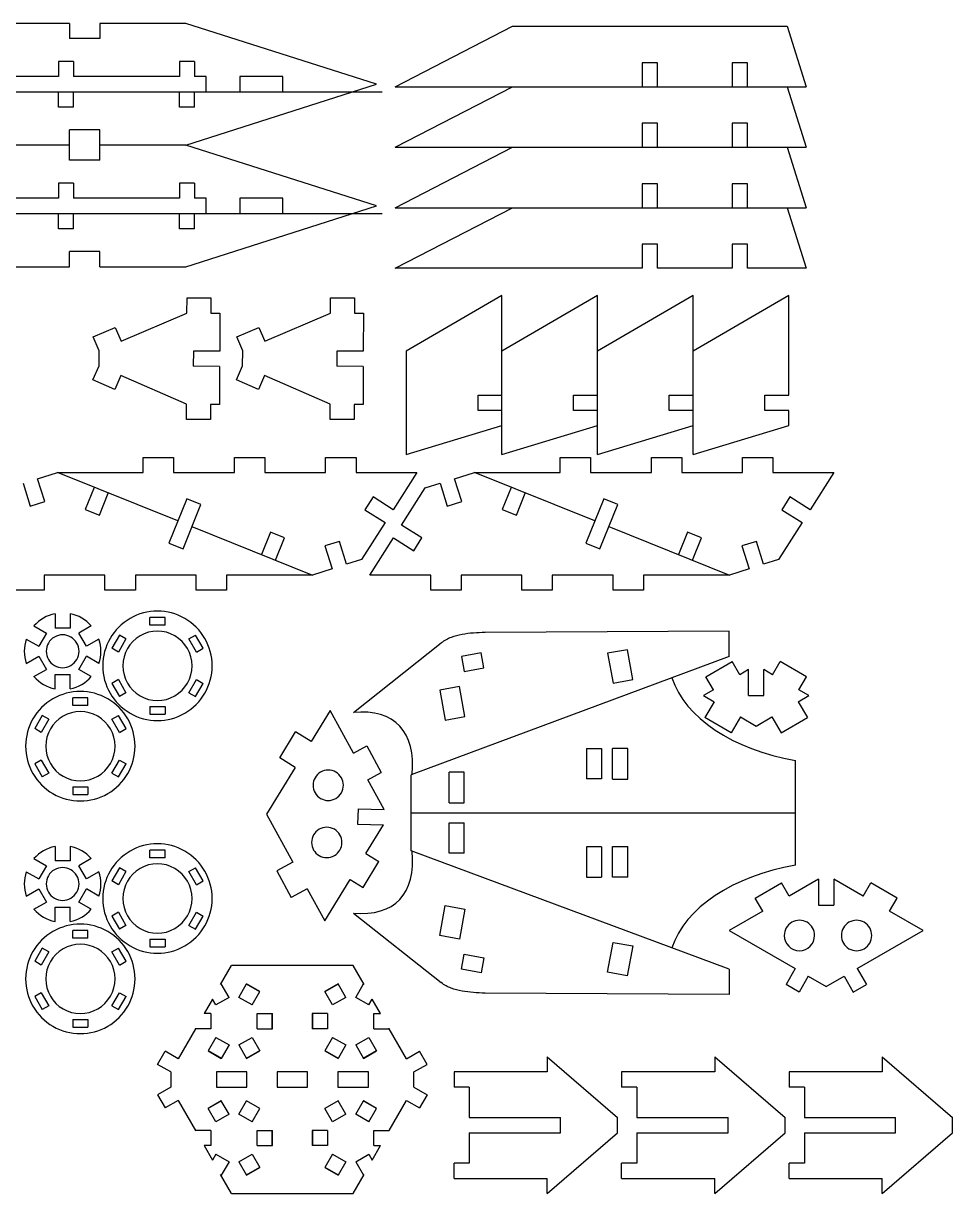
# Model space of a CAD drawing. Extents: x 12 to 327, y 115 to 555.
# Drawn here: x 119.7 to 313.8, y 310.3 to 554.6 of the extents above; entities that cross this region are included whole.
import ezdxf

# ---------------------------------------------------------------- set-up
doc = ezdxf.new("R2010")
doc.units = 0
doc.layers.get('0').update_dxf_attribs({"linetype": 'CONTINUOUS'})
doc.layers.add('02___PRT_ALL_AXES', color=7, linetype='CONTINUOUS')

msp = doc.modelspace()

# ---------------------------------------------------------------- linework, layer by layer
at = {"color": 7}
for points in [[(129.310138, 554.641724), (116.610138, 554.641724)], [(129.310138, 554.641724), (129.310138, 551.466724)], [(135.660138, 554.641724), (135.660138, 551.466724)], [(153.592538, 554.641724), (135.660138, 554.641724)], [(193.456323, 541.941724), (153.592538, 554.641724)], [(197.347642, 541.416903), (221.831843, 554.051597)], [(221.831843, 554.051597), (279.23551, 554.051541)], [(279.23551, 554.051541), (283.182229, 541.416819)], [(135.660138, 551.466724), (129.310138, 551.466724)], [(126.991996, 546.704224), (126.991996, 543.529224)], [(130.166996, 546.704224), (126.991996, 546.704224)], [(130.166996, 546.704224), (130.166996, 543.529224)], [(152.264996, 546.704224), (152.264996, 543.529224)], [(155.439996, 546.704224), (152.264996, 546.704224)], [(155.439996, 546.704224), (155.439996, 543.529224)], [(248.94617, 546.416865), (248.946168, 541.416847)], [(252.12117, 546.416837), (248.94617, 546.416865)], [(252.121168, 541.416847), (252.12117, 546.416837)], [(267.774575, 546.416837), (267.77457, 541.416847)], [(270.949575, 546.416837), (267.774575, 546.416837)], [(270.94957, 541.416847), (270.949575, 546.416837)], [(126.991996, 543.529224), (100.677596, 543.529224)], [(152.264996, 543.529224), (130.166996, 543.529224)], [(157.896323, 543.529224), (155.439996, 543.529224)], [(157.896323, 540.354224), (157.896323, 543.529224)], [(164.896323, 543.529224), (164.896323, 540.354224)], [(173.896322, 543.529224), (164.896323, 543.529224)], [(173.896322, 540.354224), (173.896322, 543.529224)], [(49.42481, 540.354224), (194.657811, 540.354224)], [(126.991996, 537.179224), (126.991996, 540.354224)], [(130.166996, 537.179224), (130.166996, 540.354224)], [(152.264996, 537.179224), (152.264996, 540.354224)], [(153.592538, 529.241724), (193.456323, 541.941724)], [(155.439996, 537.179224), (155.439996, 540.354224)], [(197.347642, 541.416903), (283.182229, 541.416819)], [(197.347642, 528.782181), (221.831843, 541.416875)], [(279.23551, 541.416819), (283.182229, 528.782097)], [(130.166996, 537.179224), (126.991996, 537.179224)], [(155.439996, 537.179224), (152.264996, 537.179224)], [(248.94617, 533.782143), (248.946168, 528.782125)], [(252.12117, 533.782115), (248.94617, 533.782143)], [(252.121168, 528.782125), (252.12117, 533.782115)], [(267.774575, 533.782115), (267.77457, 528.782125)], [(270.949575, 533.782115), (267.774575, 533.782115)], [(270.94957, 528.782125), (270.949575, 533.782115)], [(129.310138, 526.066724), (129.310138, 532.416724)], [(135.660138, 532.416724), (129.310138, 532.416724)], [(135.660138, 526.066724), (135.660138, 532.416724)], [(129.310138, 529.241724), (116.610138, 529.241724)], [(153.592538, 529.241724), (135.660138, 529.241724)], [(193.456323, 516.541724), (153.592538, 529.241724)], [(197.347642, 528.782181), (283.182229, 528.782097)], [(197.347642, 516.147431), (221.831843, 528.782153)], [(279.23551, 528.782097), (283.182229, 516.147375)], [(135.660138, 526.066724), (129.310138, 526.066724)], [(126.991996, 521.304224), (126.991996, 518.129224)], [(130.166996, 521.304224), (126.991996, 521.304224)], [(130.166996, 521.304224), (130.166996, 518.129224)], [(152.264996, 521.304224), (152.264996, 518.129224)], [(155.439996, 521.304224), (152.264996, 521.304224)], [(155.439996, 521.304224), (155.439996, 518.129224)], [(248.94617, 521.147393), (248.946168, 516.147403)], [(252.12117, 521.147393), (248.94617, 521.147393)], [(252.121168, 516.147403), (252.12117, 521.147393)], [(267.774575, 521.147393), (267.77457, 516.147403)], [(270.949575, 521.147393), (267.774575, 521.147393)], [(270.94957, 516.147403), (270.949575, 521.147393)], [(126.991996, 518.129224), (100.677596, 518.129224)], [(152.264996, 518.129224), (130.166996, 518.129224)], [(157.896323, 518.129224), (155.439996, 518.129224)], [(157.896323, 514.954224), (157.896323, 518.129224)], [(164.896323, 518.129224), (164.896323, 514.954224)], [(173.896322, 518.129224), (164.896323, 518.129224)], [(173.896322, 514.954224), (173.896322, 518.129224)], [(153.592538, 503.841724), (193.456323, 516.541724)], [(197.347642, 503.512709), (221.831843, 516.147431)], [(197.347642, 516.147431), (283.182229, 516.147375)], [(279.23551, 516.147375), (283.182229, 503.512653)], [(49.42481, 514.954224), (194.657811, 514.954224)], [(126.991996, 511.779224), (126.991996, 514.954224)], [(130.166996, 511.779224), (130.166996, 514.954224)], [(152.264996, 511.779224), (152.264996, 514.954224)], [(155.439996, 511.779224), (155.439996, 514.954224)], [(130.166996, 511.779224), (126.991996, 511.779224)], [(155.439996, 511.779224), (152.264996, 511.779224)], [(248.94617, 508.512671), (248.946168, 503.512681)], [(252.12117, 508.512671), (248.94617, 508.512671)], [(252.121168, 503.512681), (252.12117, 508.512671)], [(267.774575, 508.512671), (267.77457, 503.512681)], [(270.949575, 508.512671), (267.774575, 508.512671)], [(270.94957, 503.512653), (270.949575, 508.512671)], [(129.310138, 503.841724), (129.310138, 507.016724)], [(135.660138, 507.016724), (129.310138, 507.016724)], [(135.660138, 503.841724), (135.660138, 507.016724)], [(116.610138, 503.841724), (129.310138, 503.841724)], [(135.660138, 503.841724), (153.592538, 503.841724)], [(248.946168, 503.512681), (197.347642, 503.512709)], [(267.77457, 503.512681), (252.121168, 503.512681)], [(283.182229, 503.512653), (270.94957, 503.512653)], [(153.85967, 494.158188), (153.871834, 497.333166)], [(153.871834, 497.333166), (158.871799, 497.314003)], [(158.871799, 497.314008), (158.859635, 494.139031)], [(183.85967, 494.158188), (183.871833, 497.333166)], [(183.871836, 497.333166), (188.871798, 497.314003)], [(188.871798, 497.314008), (188.859634, 494.139031)], [(219.654244, 497.834706), (199.677525, 486.178995)], [(239.630963, 497.834706), (219.654244, 486.178995)], [(219.654244, 464.637953), (219.654244, 497.834706)], [(259.607682, 497.834706), (239.630963, 486.178995)], [(239.630963, 464.637953), (239.630963, 497.834706)], [(279.584401, 497.834706), (259.607682, 486.178995)], [(259.607682, 464.637953), (259.607682, 497.834706)], [(279.584401, 476.995973), (279.584401, 497.834706)], [(140.093248, 488.260074), (153.85967, 494.158188)], [(158.859635, 494.139031), (160.725697, 494.131891)], [(160.725697, 494.131882), (160.695284, 486.194439)], [(170.093248, 488.260074), (183.85967, 494.158188)], [(188.859634, 494.139031), (190.725696, 494.131891)], [(190.725696, 494.131882), (190.695284, 486.194439)], [(134.246933, 489.209405), (138.842874, 491.178497)], [(138.842874, 491.178497), (140.093248, 488.260074)], [(164.246933, 489.209405), (168.842873, 491.178497)], [(168.842873, 491.178497), (170.093248, 488.260074)], [(135.497308, 486.290981), (134.246933, 489.209405)], [(165.497307, 486.290981), (164.246933, 489.209405)], [(135.485144, 483.116004), (135.497308, 486.290981)], [(165.485143, 483.116004), (165.497307, 486.290981)], [(155.195324, 486.215512), (155.18316, 483.040535)], [(160.695284, 486.194439), (155.195324, 486.215521)], [(185.195326, 486.215512), (185.183162, 483.040535)], [(190.695284, 486.194439), (185.195326, 486.215521)], [(199.677525, 486.178995), (199.677525, 464.637953)], [(134.212443, 480.207249), (135.485144, 483.116004)], [(160.683121, 483.019464), (155.18316, 483.040546)], [(160.683121, 483.019464), (160.652708, 475.082021)], [(164.212442, 480.207249), (165.485143, 483.116004)], [(190.68312, 483.019464), (185.183162, 483.040546)], [(190.68312, 483.019464), (190.65271, 475.082021)], [(138.793161, 478.202998), (134.212443, 480.207249)], [(140.065862, 481.111752), (138.793161, 478.202998)], [(153.786685, 475.108326), (140.065862, 481.111752)], [(168.79316, 478.202998), (164.212442, 480.207249)], [(170.065861, 481.111752), (168.79316, 478.202998)], [(183.786684, 475.108326), (170.065861, 481.111752)], [(214.654243, 476.995973), (219.654244, 476.995973)], [(214.654243, 473.820973), (214.654243, 476.995973)], [(234.630965, 476.995973), (239.630963, 476.995973)], [(234.630965, 473.820973), (234.630965, 476.995973)], [(254.607681, 476.995973), (259.607682, 476.995973)], [(254.607681, 473.820973), (254.607681, 476.995973)], [(274.5844, 476.995973), (279.584401, 476.995973)], [(274.5844, 473.820973), (274.5844, 476.995973)], [(153.774521, 471.933352), (153.786685, 475.108326)], [(158.786647, 475.089172), (158.774483, 471.914195)], [(160.652708, 475.082021), (158.786647, 475.089161)], [(183.77452, 471.933352), (183.786684, 475.108326)], [(188.786649, 475.089172), (188.774485, 471.914195)], [(190.65271, 475.082021), (188.786649, 475.089161)], [(158.774483, 471.914195), (153.774521, 471.933357)], [(188.774482, 471.914195), (183.77452, 471.933357)], [(219.654244, 473.820973), (214.654243, 473.820973)], [(239.630963, 473.820973), (234.630965, 473.820973)], [(259.607682, 473.820973), (254.607681, 473.820973)], [(279.584401, 473.820973), (274.5844, 473.820973)], [(279.584401, 470.682106), (279.584401, 473.820973)], [(199.677525, 464.637953), (219.654244, 470.682106)], [(219.654244, 464.637953), (239.630963, 470.682106)], [(239.630963, 464.637953), (259.607682, 470.682106)], [(259.607682, 464.637953), (279.584401, 470.682106)], [(144.720891, 464.028087), (151.070891, 464.028087)], [(144.720891, 460.853087), (144.720891, 464.028087)], [(151.070891, 464.028087), (151.070891, 460.853087)], [(163.770891, 464.028087), (170.120891, 464.028087)], [(163.770891, 460.853087), (163.770891, 464.028087)], [(170.120891, 464.028087), (170.120891, 460.853087)], [(182.820891, 464.028087), (189.170891, 464.028087)], [(182.820891, 460.853087), (182.820891, 464.028087)], [(189.170891, 464.028087), (189.170891, 460.853087)], [(231.820892, 464.028087), (238.170892, 464.028087)], [(231.820892, 460.853087), (231.820892, 464.028087)], [(238.170892, 464.028087), (238.170892, 460.853087)], [(250.870892, 464.028087), (257.220892, 464.028087)], [(250.870892, 460.853087), (250.870892, 464.028087)], [(257.220892, 464.028087), (257.220892, 460.853087)], [(269.920892, 464.028087), (276.270892, 464.028087)], [(269.920892, 460.853087), (269.920892, 464.028087)], [(276.270892, 464.028087), (276.270892, 460.853087)], [(122.663712, 459.561969), (126.788491, 460.853087)], [(124.157328, 454.790268), (122.663712, 459.561969)], [(151.950567, 450.750751), (126.788491, 460.853087)], [(126.788491, 460.853087), (144.720891, 460.853087)], [(151.070891, 460.853087), (163.770891, 460.853087)], [(170.120891, 460.853087), (182.820891, 460.853087)], [(189.170891, 460.853087), (201.870891, 460.853087)], [(201.870891, 460.853087), (196.943811, 453.103782)], [(209.763713, 459.561969), (213.888492, 460.853087)], [(211.257329, 454.790268), (209.763713, 459.561969)], [(213.888492, 460.853087), (231.820892, 460.853087)], [(239.050565, 450.750751), (213.888492, 460.853087)], [(238.170892, 460.853087), (250.870892, 460.853087)], [(257.220892, 460.853087), (269.920892, 460.853087)], [(276.270892, 460.853087), (288.970889, 460.853087)], [(288.970889, 460.853087), (284.043826, 453.103782)], [(119.633684, 458.613521), (121.1273, 453.841821)], [(134.477828, 457.765892), (132.614913, 453.125896)], [(198.70724, 449.894065), (203.63432, 457.643371)], [(203.63432, 457.643371), (206.733682, 458.613521)], [(206.733682, 458.613521), (208.227298, 453.841821)], [(221.577829, 457.765892), (219.714913, 453.125896)], [(121.1273, 453.841821), (124.157328, 454.790268)], [(135.56131, 451.942945), (137.424225, 456.582941)], [(153.813479, 455.390744), (150.087652, 446.110755)], [(156.759876, 454.207793), (153.813479, 455.390744)], [(192.724445, 455.786493), (191.020923, 453.107196)], [(196.943811, 453.103782), (192.724445, 455.786493)], [(208.227298, 453.841821), (211.257329, 454.790268)], [(222.661311, 451.942945), (224.524226, 456.582941)], [(240.91348, 455.390744), (237.187653, 446.110755)], [(243.859877, 454.207793), (240.91348, 455.390744)], [(279.824445, 455.786493), (278.120924, 453.107196)], [(284.043826, 453.103782), (279.824445, 455.786493)], [(132.614913, 453.125896), (135.56131, 451.942945)], [(153.034049, 444.927804), (156.759876, 454.207793)], [(191.020923, 453.107196), (195.240289, 450.424482)], [(219.714913, 453.125896), (222.661311, 451.942945)], [(240.134047, 444.927804), (243.859877, 454.207793)], [(278.120924, 453.107196), (282.340304, 450.424482)], [(195.240289, 450.424482), (190.313208, 442.675177)], [(202.926606, 447.211354), (198.70724, 449.894065)], [(282.340304, 450.424482), (277.413209, 442.675177)], [(154.896961, 449.5678), (180.059036, 439.465463)], [(171.286218, 448.375603), (169.423303, 443.73561)], [(174.232615, 447.192654), (171.286218, 448.375603)], [(172.3697, 442.552658), (174.232615, 447.192654)], [(192.076634, 439.465463), (197.003718, 447.214769)], [(197.003718, 447.214769), (201.223084, 444.532055)], [(201.223084, 444.532055), (202.926606, 447.211354)], [(241.996962, 449.5678), (267.159034, 439.465463)], [(258.386219, 448.375603), (256.523304, 443.73561)], [(261.332616, 447.192654), (258.386219, 448.375603)], [(259.469701, 442.552658), (261.332616, 447.192654)], [(150.087652, 446.110755), (153.034049, 444.927804)], [(185.720228, 446.476727), (182.6902, 445.528282)], [(182.6902, 445.528282), (184.183816, 440.756582)], [(187.213844, 441.705029), (185.720228, 446.476727)], [(237.187653, 446.110755), (240.134047, 444.927804)], [(272.820229, 446.476727), (269.790201, 445.528282)], [(269.790201, 445.528282), (271.283817, 440.756582)], [(274.313845, 441.705029), (272.820229, 446.476727)], [(190.313208, 442.675177), (187.213844, 441.705029)], [(277.413209, 442.675177), (274.313845, 441.705029)], [(184.183816, 440.756582), (180.059036, 439.465463)], [(271.283817, 440.756582), (267.159034, 439.465463)], [(136.726636, 439.465463), (124.026636, 439.465463)], [(124.026636, 439.465463), (124.026636, 436.290463)], [(136.726636, 436.290463), (136.726636, 439.465463)], [(155.776636, 439.465463), (143.076636, 439.465463)], [(143.076636, 439.465463), (143.076636, 436.290463)], [(155.776636, 436.290463), (155.776636, 439.465463)], [(180.059036, 439.465463), (162.126636, 439.465463)], [(162.126636, 439.465463), (162.126636, 436.290463)], [(204.776634, 439.465463), (192.076634, 439.465463)], [(204.776634, 436.290463), (204.776634, 439.465463)], [(223.826634, 439.465463), (211.126634, 439.465463)], [(211.126634, 439.465463), (211.126634, 436.290463)], [(223.826634, 436.290463), (223.826634, 439.465463)], [(242.876634, 439.465463), (230.176634, 439.465463)], [(230.176634, 439.465463), (230.176634, 436.290463)], [(242.876634, 436.290463), (242.876634, 439.465463)], [(267.159034, 439.465463), (249.226634, 439.465463)], [(249.226634, 439.465463), (249.226634, 436.290463)], [(124.026636, 436.290463), (117.676636, 436.290463)], [(143.076636, 436.290463), (136.726636, 436.290463)], [(162.126636, 436.290463), (155.776636, 436.290463)], [(211.126634, 436.290463), (204.776634, 436.290463)], [(230.176634, 436.290463), (223.826634, 436.290463)], [(249.226634, 436.290463), (242.876634, 436.290463)], [(126.292666, 431.379122), (126.292666, 428.363191)], [(129.467666, 431.379122), (129.467666, 428.363191)], [(146.107156, 429.009028), (146.107156, 430.596528)], [(149.282156, 430.596528), (146.107156, 430.596528)], [(149.282156, 429.009028), (149.282156, 430.596528)], [(121.882608, 428.832972), (124.494479, 427.325008)], [(129.467666, 428.363191), (126.292666, 428.363191)], [(133.877727, 428.832972), (131.265857, 427.325008)], [(149.282156, 429.009028), (146.107156, 429.009028)], [(267.11945, 427.739923), (216.155377, 427.450467)], [(267.149529, 422.444088), (267.11945, 427.739923)], [(120.295108, 426.083341), (122.906979, 424.575376)], [(124.494479, 427.325008), (122.906979, 424.575376)], [(132.853357, 424.575376), (131.265857, 427.325008)], [(135.465227, 426.083341), (132.853357, 424.575376)], [(139.74458, 426.923093), (138.15708, 424.173464)], [(141.119394, 426.129343), (139.531894, 423.379714)], [(141.119394, 426.129343), (139.74458, 426.923093)], [(154.269914, 426.129343), (155.644731, 426.923093)], [(155.857414, 423.379714), (154.269914, 426.129343)], [(157.232231, 424.173464), (155.644731, 426.923093)], [(188.618072, 410.773674), (206.975845, 425.281098)], [(139.531894, 423.379714), (138.15708, 424.173464)], [(155.857414, 423.379714), (157.232231, 424.173464)], [(215.331429, 423.193758), (211.209898, 422.440368)], [(215.90234, 420.070509), (215.331429, 423.193758)], [(245.855264, 423.86736), (241.733733, 423.11397)], [(241.733733, 423.11397), (242.875554, 416.867473)], [(246.997085, 417.620862), (245.855264, 423.86736)], [(120.295108, 420.991044), (122.906979, 422.499008)], [(122.906979, 422.499008), (124.494479, 419.749376)], [(131.265857, 419.749376), (132.853357, 422.499008)], [(135.465227, 420.991044), (132.853357, 422.499008)], [(267.149529, 422.444088), (200.72341, 397.750366)], [(211.209898, 422.440368), (211.780809, 419.317119)], [(262.260354, 418.228673), (267.759615, 421.403673)], [(269.347115, 418.654041), (267.759615, 421.403673)], [(276.166199, 418.654041), (277.753699, 421.403673)], [(283.252954, 418.228673), (277.753699, 421.403673)], [(121.882608, 418.241412), (124.494479, 419.749376)], [(126.292666, 415.695263), (126.292666, 418.711191)], [(126.292666, 418.711191), (129.467666, 418.711191)], [(129.467666, 415.695263), (129.467666, 418.711191)], [(133.877727, 418.241412), (131.265857, 419.749376)], [(211.780809, 419.317119), (215.90234, 420.070509)], [(263.847854, 415.479041), (262.260354, 418.228673)], [(271.169155, 419.705999), (269.347115, 418.654041)], [(271.169155, 414.272541), (271.169155, 419.705999)], [(274.344155, 414.272541), (274.344155, 419.705999)], [(276.166199, 418.654041), (274.344155, 419.705999)], [(281.66546, 415.479041), (283.252954, 418.228673)], [(139.531894, 417.620343), (138.15708, 416.826593)], [(138.15708, 416.826593), (139.74458, 414.076964)], [(139.531894, 417.620343), (141.119394, 414.870714)], [(154.269914, 414.870714), (155.857414, 417.620343)], [(155.644731, 414.076964), (157.232231, 416.826593)], [(155.857414, 417.620343), (157.232231, 416.826593)], [(210.778807, 416.164559), (206.657276, 415.411169)], [(206.657276, 415.411169), (207.799096, 409.164671)], [(211.920627, 409.918061), (210.778807, 416.164559)], [(242.875554, 416.867473), (246.997085, 417.620862)], [(263.847854, 415.479041), (261.758134, 414.272541)], [(283.755169, 414.272541), (281.66546, 415.479041)], [(133.174283, 413.811669), (129.999283, 413.811669)], [(129.999283, 412.224169), (129.999283, 413.811669)], [(133.174283, 412.224169), (133.174283, 413.811669)], [(141.119394, 414.870714), (139.74458, 414.076964)], [(154.269914, 414.870714), (155.644731, 414.076964)], [(261.758134, 414.272541), (263.957839, 413.002541)], [(263.957839, 413.002541), (262.052839, 409.702985)], [(271.169155, 414.272541), (274.344155, 414.272541)], [(281.555475, 413.002541), (283.755169, 414.272541)], [(281.555475, 413.002541), (283.460472, 409.702985)], [(133.174283, 412.224169), (129.999283, 412.224169)], [(146.107156, 411.991028), (149.282156, 411.991028)], [(146.107156, 411.991028), (146.107156, 410.403528)], [(149.282156, 411.991028), (149.282156, 410.403528)], [(183.76773, 411.201548), (179.78902, 404.702758)], [(188.619415, 402.274803), (183.76773, 411.201548)], [(123.63671, 410.138234), (122.04921, 407.388605)], [(125.011524, 409.344484), (123.424024, 406.594855)], [(125.011524, 409.344484), (123.63671, 410.138234)], [(138.162044, 409.344484), (139.536859, 410.138234)], [(139.749544, 406.594855), (138.162044, 409.344484)], [(141.124359, 407.388605), (139.536859, 410.138234)], [(146.107156, 410.403528), (149.282156, 410.403528)], [(207.799096, 409.164671), (211.920627, 409.918061)], [(267.552099, 406.527985), (262.052839, 409.702985)], [(269.457099, 409.827541), (267.552099, 406.527985)], [(269.457099, 409.827541), (272.756655, 407.922541)], [(272.756655, 407.922541), (276.056214, 409.827541)], [(276.056214, 409.827541), (277.961214, 406.527985)], [(277.961214, 406.527985), (283.460472, 409.702985)], [(123.424024, 406.594855), (122.04921, 407.388605)], [(139.749544, 406.594855), (141.124359, 407.388605)], [(173.224035, 401.276453), (176.539627, 406.692111)], [(179.78902, 404.702758), (176.539627, 406.692111)], [(188.619415, 402.274803), (191.409021, 403.790954)], [(191.409021, 403.790954), (194.441324, 398.21174)], [(237.29433, 403.242904), (237.29433, 396.892904)], [(237.29433, 403.242904), (240.46933, 403.242904)], [(240.46933, 403.242904), (240.46933, 396.892904)], [(242.76041, 396.867504), (242.76041, 403.217504)], [(245.93541, 403.217504), (242.76041, 403.217504)], [(245.93541, 396.867504), (245.93541, 403.217504)], [(123.424024, 400.835484), (122.04921, 400.041734)], [(123.424024, 400.835484), (125.011524, 398.085855)], [(138.162044, 398.085855), (139.749544, 400.835484)], [(139.749544, 400.835484), (141.124359, 400.041734)], [(176.473429, 399.287097), (173.224035, 401.276453)], [(280.98741, 378.887087), (280.98741, 400.734093)], [(122.04921, 400.041734), (123.63671, 397.292105)], [(139.536859, 397.292105), (141.124359, 400.041734)], [(176.473429, 399.287097), (170.505368, 389.538913), (175.963512, 379.496326)], [(125.011524, 398.085855), (123.63671, 397.292105)], [(138.162044, 398.085855), (139.536859, 397.292105)], [(191.651715, 396.695589), (194.441324, 398.21174)], [(195.021589, 390.495268), (191.651715, 396.695589)], [(200.72341, 381.870816), (200.72341, 397.750366)], [(208.59741, 391.914504), (208.59741, 398.264504)], [(211.77241, 398.264504), (208.59741, 398.264504)], [(211.77241, 391.914504), (211.77241, 398.264504)], [(240.46933, 396.892904), (237.29433, 396.892904)], [(242.76041, 396.867504), (245.93541, 396.867504)], [(129.999283, 395.206169), (133.174283, 395.206169)], [(129.999283, 395.206169), (129.999283, 393.618669)], [(129.999283, 393.618669), (133.174283, 393.618669)], [(133.174283, 395.206169), (133.174283, 393.618669)], [(208.59741, 391.914504), (211.77241, 391.914504)], [(189.589935, 390.635216), (189.508158, 387.461269)], [(189.589935, 390.635216), (195.021589, 390.495268)], [(200.72341, 389.810591), (280.98741, 389.810591)], [(189.508158, 387.461269), (194.939813, 387.321321)], [(191.255114, 381.302765), (194.939813, 387.321321)], [(208.59741, 381.356678), (208.59741, 387.706678)], [(208.59741, 387.706678), (211.77241, 387.706678)], [(211.77241, 381.356678), (211.77241, 387.706678)], [(126.292666, 382.795026), (126.292666, 379.779098)], [(129.467666, 382.795026), (129.467666, 379.779098)], [(146.107156, 380.424933), (146.107156, 382.012433)], [(149.282156, 382.012433), (146.107156, 382.012433)], [(149.282156, 380.424933), (149.282156, 382.012433)], [(191.255114, 381.302765), (193.962943, 379.644969)], [(267.14268, 357.179637), (200.72341, 381.870816)], [(211.77241, 381.356678), (208.59741, 381.356678)], [(240.46933, 382.728278), (237.29433, 382.728278)], [(237.29433, 382.728278), (237.29433, 376.378278)], [(240.46933, 382.728278), (240.46933, 376.378278)], [(242.76041, 382.753678), (245.93541, 382.753678)], [(242.76041, 376.403678), (242.76041, 382.753678)], [(245.93541, 376.403678), (245.93541, 382.753678)], [(121.882608, 380.248877), (124.494479, 378.740913)], [(124.494479, 378.740913), (122.906979, 375.991281)], [(129.467666, 379.779098), (126.292666, 379.779098)], [(133.877727, 380.248877), (131.265857, 378.740913)], [(132.853357, 375.991281), (131.265857, 378.740913)], [(149.282156, 380.424933), (146.107156, 380.424933)], [(175.963512, 379.496326), (172.615984, 377.676943)], [(190.647351, 374.229311), (193.962943, 379.644969)], [(120.295108, 377.499245), (122.906979, 375.991281)], [(135.465227, 377.499245), (132.853357, 375.991281)], [(139.74458, 378.338997), (138.15708, 375.589368)], [(141.119394, 377.545247), (139.531894, 374.795618)], [(141.119394, 377.545247), (139.74458, 378.338997)], [(154.269914, 377.545247), (155.644731, 378.338997)], [(155.857414, 374.795618), (154.269914, 377.545247)], [(157.232231, 375.589368), (155.644731, 378.338997)], [(172.615984, 377.676943), (175.648287, 372.097729)], [(237.29433, 376.378278), (240.46933, 376.378278)], [(245.93541, 376.403678), (242.76041, 376.403678)], [(120.295108, 372.406949), (122.906979, 373.914913)], [(122.906979, 373.914913), (124.494479, 371.165281)], [(131.265857, 371.165281), (132.853357, 373.914913)], [(135.465227, 372.406949), (132.853357, 373.914913)], [(139.531894, 374.795618), (138.15708, 375.589368)], [(155.857414, 374.795618), (157.232231, 375.589368)], [(178.995815, 373.917111), (175.648287, 372.097729)], [(178.995815, 373.917111), (182.634577, 367.222052)], [(182.634577, 367.222052), (187.939522, 375.887107)], [(187.939522, 375.887107), (190.647351, 374.229311)], [(272.58262, 372.00807), (278.081881, 375.18307)], [(279.669381, 372.433441), (278.081881, 375.18307)], [(285.802832, 375.974596), (279.669381, 372.433441)], [(285.802832, 375.974596), (285.802832, 370.541141)], [(295.111311, 372.433441), (288.977832, 375.974596)], [(288.977832, 375.974596), (288.977832, 370.541141)], [(295.111311, 372.433441), (296.698811, 375.18307)], [(302.19808, 372.00807), (296.698811, 375.18307)], [(274.17012, 369.258441), (272.58262, 372.00807)], [(300.61058, 369.258441), (302.19808, 372.00807)], [(121.882608, 369.657317), (124.494479, 371.165281)], [(126.292666, 367.111167), (126.292666, 370.127098)], [(126.292666, 370.127098), (129.467666, 370.127098)], [(129.467666, 367.111167), (129.467666, 370.127098)], [(133.877727, 369.657317), (131.265857, 371.165281)], [(139.531894, 369.036247), (138.15708, 368.242497)], [(139.531894, 369.036247), (141.119394, 366.286618)], [(154.269914, 366.286618), (155.857414, 369.036247)], [(155.857414, 369.036247), (157.232231, 368.242497)], [(206.650429, 364.212556), (207.792249, 370.459056)], [(207.792249, 370.459056), (211.91378, 369.705667)], [(211.91378, 369.705667), (210.771957, 363.459166)], [(274.17012, 369.258441), (267.153063, 365.207141)], [(285.802832, 370.541141), (288.977832, 370.541141)], [(307.627641, 365.207141), (300.61058, 369.258441)], [(138.15708, 368.242497), (139.74458, 365.492868)], [(155.644731, 365.492868), (157.232231, 368.242497)], [(188.611225, 368.850051), (206.968999, 354.342627)], [(133.174283, 365.227574), (129.999283, 365.227574)], [(129.999283, 363.640074), (129.999283, 365.227574)], [(133.174283, 363.640074), (133.174283, 365.227574)], [(141.119394, 366.286618), (139.74458, 365.492868)], [(154.269914, 366.286618), (155.644731, 365.492868)], [(210.771957, 363.459166), (206.650429, 364.212556)], [(267.153063, 365.207141), (280.901216, 357.269641)], [(293.879468, 357.269641), (307.627641, 365.207141)], [(133.174283, 363.640074), (129.999283, 363.640074)], [(146.107156, 363.406933), (149.282156, 363.406933)], [(146.107156, 363.406933), (146.107156, 361.819433)], [(146.107156, 361.819433), (149.282156, 361.819433)], [(149.282156, 363.406933), (149.282156, 361.819433)], [(241.726884, 356.509757), (242.868707, 362.756255)], [(242.868707, 362.756255), (246.990235, 362.002866)], [(246.990235, 362.002866), (245.848415, 355.756365)], [(123.63671, 361.554141), (122.04921, 358.804509)], [(125.011524, 360.760391), (123.424024, 358.010759)], [(125.011524, 360.760391), (123.63671, 361.554141)], [(138.162044, 360.760391), (139.536859, 361.554141)], [(139.749544, 358.010759), (138.162044, 360.760391)], [(141.124359, 358.804509), (139.536859, 361.554141)], [(211.203052, 357.183357), (211.773962, 360.306609)], [(211.773962, 360.306609), (215.895493, 359.553216)], [(215.895493, 359.553216), (215.324583, 356.429968)], [(123.424024, 358.010759), (122.04921, 358.804509)], [(139.749544, 358.010759), (141.124359, 358.804509)], [(160.890091, 353.932247), (163.171279, 357.924326)], [(188.571279, 357.924326), (163.171279, 357.924326)], [(190.852467, 353.932247), (188.571279, 357.924326)], [(215.324583, 356.429968), (211.203052, 357.183357)], [(267.14268, 357.179637), (267.1126, 351.883802)], [(280.901216, 357.269641), (278.996216, 353.970082)], [(293.879468, 357.269641), (295.784468, 353.970082)], [(245.848415, 355.756365), (241.726884, 356.509757)], [(283.650859, 355.682141), (281.745845, 352.382582)], [(283.650859, 355.682141), (287.390332, 353.523141)], [(287.390332, 353.523141), (291.129861, 355.682141)], [(291.129861, 355.682141), (293.034861, 352.382582)], [(123.424024, 352.251391), (122.04921, 351.457641)], [(123.424024, 352.251391), (125.011524, 349.501759)], [(138.162044, 349.501759), (139.749544, 352.251391)], [(139.749544, 352.251391), (141.124359, 351.457641)], [(161.053594, 354.026645), (160.890091, 353.932247)], [(161.030564, 354.066537), (160.93545, 354.011622)], [(162.641094, 351.277016), (161.030564, 354.066537)], [(164.717465, 351.277016), (166.327997, 354.066537)], [(169.054597, 352.439145), (166.304965, 354.026645)], [(169.077626, 352.479037), (166.327997, 354.066537)], [(167.467097, 349.689516), (169.077626, 352.479037)], [(185.414564, 354.066537), (182.664933, 352.479037)], [(184.275465, 349.689516), (182.664933, 352.479037)], [(185.437594, 354.026645), (182.687965, 352.439145)], [(187.025094, 351.277016), (185.414564, 354.066537)], [(189.101465, 351.277016), (190.711997, 354.066537)], [(190.852467, 353.932247), (190.688965, 354.026645)], [(190.807111, 354.011622), (190.711997, 354.066537)], [(267.1126, 351.883802), (216.148531, 352.173261)], [(281.745845, 352.382582), (278.996216, 353.970082)], [(293.034861, 352.382582), (295.784468, 353.970082)], [(122.04921, 351.457641), (123.63671, 348.708009)], [(125.011524, 349.501759), (123.63671, 348.708009)], [(138.162044, 349.501759), (139.536859, 348.708009)], [(139.536859, 348.708009), (141.124359, 351.457641)], [(159.174894, 350.93065), (157.438138, 347.891326)], [(159.891465, 349.689516), (159.174894, 350.93065)], [(162.641094, 351.277016), (159.891465, 349.689516)], [(167.467097, 349.689516), (164.717465, 351.277016)], [(187.025094, 351.277016), (184.275465, 349.689516)], [(191.851094, 349.689516), (189.101465, 351.277016)], [(191.851094, 349.689516), (192.567664, 350.93065)], [(194.304423, 347.891326), (192.567664, 350.93065)], [(158.853279, 347.891326), (157.438138, 347.891326)], [(158.853279, 347.891326), (158.853279, 344.716326)], [(168.505279, 344.716326), (168.505279, 347.891326)], [(168.505279, 347.891326), (171.726341, 347.891326)], [(171.680279, 344.716326), (171.680279, 347.891326)], [(171.726341, 344.716326), (171.726341, 347.891326)], [(180.016218, 347.891326), (180.016218, 344.716326)], [(183.237279, 347.891326), (180.016218, 347.891326)], [(180.062279, 347.891326), (180.062279, 344.716326)], [(183.237279, 347.891326), (183.237279, 344.716326)], [(192.889279, 344.716326), (192.889279, 347.891326)], [(192.889279, 347.891326), (194.304423, 347.891326)], [(129.999283, 346.622074), (133.174283, 346.622074)], [(129.999283, 346.622074), (129.999283, 345.034574)], [(129.999283, 345.034574), (133.174283, 345.034574)], [(133.174283, 346.622074), (133.174283, 345.034574)], [(155.629062, 344.716326), (152.046519, 338.455999)], [(155.62591, 344.71993), (155.678279, 344.811576)], [(158.853279, 344.716326), (155.629062, 344.716326)], [(155.678279, 344.811576), (155.678279, 344.716326)], [(168.505279, 344.716326), (171.726341, 344.716326)], [(183.237279, 344.716326), (180.016218, 344.716326)], [(192.889279, 344.716326), (196.111374, 344.716326)], [(196.064279, 344.716326), (196.064279, 344.811576)], [(196.116648, 344.71993), (196.064279, 344.811576)], [(199.696039, 338.455999), (196.111374, 344.716326)], [(159.891465, 342.918138), (158.280933, 340.128617)], [(159.891465, 342.918138), (162.641094, 341.330638)], [(164.717465, 341.330638), (167.467097, 342.918138)], [(167.467097, 342.918138), (169.077626, 340.128617)], [(184.275465, 342.918138), (182.664933, 340.128617)], [(184.275465, 342.918138), (187.025094, 341.330638)], [(189.101465, 341.330638), (191.851094, 342.918138)], [(191.851094, 342.918138), (193.461626, 340.128617)], [(147.714609, 337.274569), (149.289849, 340.031239)], [(152.046519, 338.455999), (149.289849, 340.031239)], [(158.280933, 340.128617), (161.030564, 338.541117)], [(158.303965, 340.168507), (161.053594, 338.581007)], [(162.641094, 341.330638), (161.030564, 338.541117)], [(164.717465, 341.330638), (166.327997, 338.541117)], [(166.304965, 338.581007), (169.054597, 340.168507)], [(166.327997, 338.541117), (169.077626, 340.128617)], [(182.664933, 340.128617), (185.414564, 338.541117)], [(182.687965, 340.168507), (185.437594, 338.581007)], [(187.025094, 341.330638), (185.414564, 338.541117)], [(189.101465, 341.330638), (190.711997, 338.541117)], [(190.688965, 338.581007), (193.438594, 340.168507)], [(190.711997, 338.541117), (193.461626, 340.128617)], [(199.696039, 338.455999), (202.452709, 340.031239)], [(204.027953, 337.274569), (202.452709, 340.031239)], [(150.471279, 335.699326), (147.714609, 337.274569)], [(201.271279, 335.699326), (204.027953, 337.274569)], [(229.105601, 338.874326), (229.105601, 335.699326)], [(229.105601, 338.874326), (243.796885, 326.174326)], [(264.105602, 338.874326), (278.796885, 326.174326)], [(264.105602, 338.874326), (264.105602, 335.699326)], [(299.105602, 338.874326), (313.796906, 326.174326)], [(299.105602, 338.874326), (299.105602, 335.699326)], [(150.471279, 335.699326), (150.471279, 332.524326)], [(159.996279, 335.699326), (159.996279, 332.524326)], [(166.346279, 335.699326), (159.996279, 335.699326)], [(166.346279, 332.524326), (166.346279, 335.699326)], [(172.696279, 335.699326), (172.696279, 332.524326)], [(179.046279, 335.699326), (172.696279, 335.699326)], [(179.046279, 332.524326), (179.046279, 335.699326)], [(185.396279, 335.699326), (185.396279, 332.524326)], [(191.746279, 335.699326), (185.396279, 335.699326)], [(191.746279, 332.524326), (191.746279, 335.699326)], [(201.271279, 332.524326), (201.271279, 335.699326)], [(209.659285, 335.699326), (209.659285, 332.524326)], [(229.105601, 335.699326), (209.659285, 335.699326)], [(264.105602, 335.699326), (244.659285, 335.699326)], [(244.659285, 335.699326), (244.659285, 332.524326)], [(299.105602, 335.699326), (279.659286, 335.699326)], [(279.659286, 335.699326), (279.659286, 332.524326)], [(150.471279, 332.524326), (147.714609, 330.949086)], [(159.996279, 332.524326), (166.346279, 332.524326)], [(172.696279, 332.524326), (179.046279, 332.524326)], [(185.396279, 332.524326), (191.746279, 332.524326)], [(201.271279, 332.524326), (204.027953, 330.949086)], [(212.834285, 332.524326), (209.659285, 332.524326)], [(212.834285, 332.524326), (212.834285, 326.174326)], [(247.834285, 332.524326), (244.659285, 332.524326)], [(247.834285, 332.524326), (247.834285, 326.174326)], [(282.834278, 332.524326), (279.659286, 332.524326)], [(282.834278, 332.524326), (282.834278, 326.174326)], [(147.714609, 330.949086), (149.289849, 328.192415)], [(204.027953, 330.949086), (202.452709, 328.192415)], [(152.046519, 329.767655), (149.289849, 328.192415)], [(152.046519, 329.767655), (155.631185, 323.507325)], [(161.030564, 329.682537), (158.280933, 328.095037)], [(159.891465, 325.305516), (158.280933, 328.095037)], [(161.053594, 329.642645), (158.303965, 328.055145)], [(162.641094, 326.893016), (161.030564, 329.682537)], [(164.717465, 326.893016), (166.327997, 329.682537)], [(169.054597, 328.055145), (166.304965, 329.642645)], [(169.077626, 328.095037), (166.327997, 329.682537)], [(167.467097, 325.305516), (169.077626, 328.095037)], [(185.414564, 329.682537), (182.664933, 328.095037)], [(184.275465, 325.305516), (182.664933, 328.095037)], [(185.437594, 329.642645), (182.687965, 328.055145)], [(187.025094, 326.893016), (185.414564, 329.682537)], [(189.101465, 326.893016), (190.711997, 329.682537)], [(193.438594, 328.055145), (190.688965, 329.642645)], [(193.461626, 328.095037), (190.711997, 329.682537)], [(191.851094, 325.305516), (193.461626, 328.095037)], [(196.113496, 323.507325), (199.696039, 329.767655)], [(199.696039, 329.767655), (202.452709, 328.192415)], [(162.641094, 326.893016), (159.891465, 325.305516)], [(167.467097, 325.305516), (164.717465, 326.893016)], [(187.025094, 326.893016), (184.275465, 325.305516)], [(191.851094, 325.305516), (189.101465, 326.893016)], [(212.834285, 326.174326), (231.884285, 326.174326)], [(231.884285, 322.999325), (231.884285, 326.174326)], [(243.796885, 322.999325), (243.796885, 326.174326)], [(247.834285, 326.174326), (266.884285, 326.174326)], [(264.105602, 310.299325), (278.796885, 322.999325), (278.796885, 326.174326)], [(266.884285, 322.999325), (266.884285, 326.174326)], [(282.834278, 326.174326), (301.884306, 326.174326)], [(301.884306, 322.999325), (301.884306, 326.174326)], [(313.796906, 322.999325), (313.796906, 326.174326)], [(155.678279, 323.412075), (155.62591, 323.503721)], [(158.853279, 323.507325), (155.631185, 323.507325)], [(155.678279, 323.507325), (155.678279, 323.412075)], [(158.853279, 323.507325), (158.853279, 320.332325)], [(168.505279, 320.332325), (168.505279, 323.507325)], [(168.505279, 323.507325), (171.726341, 323.507325)], [(171.680279, 320.332325), (171.680279, 323.507325)], [(171.726341, 320.332325), (171.726341, 323.507325)], [(180.016218, 323.507325), (180.016218, 320.332325)], [(183.237279, 323.507325), (180.016218, 323.507325)], [(180.062279, 323.507325), (180.062279, 320.332325)], [(183.237279, 323.507325), (183.237279, 320.332325)], [(192.889279, 320.332325), (192.889279, 323.507325)], [(192.889279, 323.507325), (196.113496, 323.507325)], [(196.064279, 323.412075), (196.064279, 323.507325)], [(196.064279, 323.412075), (196.116648, 323.503721)], [(212.834285, 322.999325), (212.834285, 316.649325)], [(212.834285, 322.999325), (231.884285, 322.999325)], [(229.105601, 310.299325), (243.796885, 322.999325)], [(247.834285, 322.999325), (266.884285, 322.999325)], [(247.834285, 322.999325), (247.834285, 316.649325)], [(282.834278, 322.999325), (301.884306, 322.999325)], [(282.834278, 322.999325), (282.834278, 316.649325)], [(299.105602, 310.299325), (313.796906, 322.999325)], [(157.438138, 320.332325), (159.174894, 317.293)], [(158.853279, 320.332325), (157.438138, 320.332325)], [(168.505279, 320.332325), (171.726341, 320.332325)], [(183.237279, 320.332325), (180.016218, 320.332325)], [(192.567664, 317.293), (194.304423, 320.332325)], [(192.889279, 320.332325), (194.304423, 320.332325)], [(159.891465, 318.534137), (159.174894, 317.293)], [(159.891465, 318.534137), (162.641094, 316.946637)], [(164.717465, 316.946637), (167.467097, 318.534137)], [(167.467097, 318.534137), (169.077626, 315.744616)], [(184.275465, 318.534137), (182.664933, 315.744616)], [(184.275465, 318.534137), (187.025094, 316.946637)], [(189.101465, 316.946637), (191.851094, 318.534137)], [(191.851094, 318.534137), (192.567664, 317.293)], [(162.641094, 316.946637), (161.030564, 314.157116)], [(164.717465, 316.946637), (166.327997, 314.157116)], [(166.304965, 314.197005), (169.054597, 315.784505)], [(166.327997, 314.157116), (169.077626, 315.744616)], [(182.664933, 315.744616), (185.414564, 314.157116)], [(182.687965, 315.784505), (185.437594, 314.197005)], [(187.025094, 316.946637), (185.414564, 314.157116)], [(189.101465, 316.946637), (190.711997, 314.157116)], [(209.659285, 313.474325), (209.659285, 316.649325)], [(212.834285, 316.649325), (209.659285, 316.649325)], [(247.834285, 316.649325), (244.659285, 316.649325)], [(244.659285, 313.474325), (244.659285, 316.649325)], [(282.834278, 316.649325), (279.659286, 316.649325)], [(279.659286, 313.474325), (279.659286, 316.649325)], [(163.171279, 310.299325), (160.890091, 314.291406)], [(160.890091, 314.291406), (161.053594, 314.197005)], [(160.93545, 314.212031), (161.030564, 314.157116)], [(188.571279, 310.299325), (190.852467, 314.291406)], [(190.688965, 314.197005), (190.852467, 314.291406)], [(190.711997, 314.157116), (190.807111, 314.212031)], [(209.659285, 313.474325), (229.105601, 313.474325)], [(229.105601, 310.299325), (229.105601, 313.474325)], [(244.659285, 313.474325), (264.105602, 313.474325)], [(264.105602, 310.299325), (264.105602, 313.474325)], [(279.659286, 313.474325), (299.105602, 313.474325)], [(299.105602, 310.299325), (299.105602, 313.474325)], [(163.171279, 310.299325), (188.571279, 310.299325)]]:
    msp.add_lwpolyline(points, dxfattribs=at)
for points in [[(284.977332, 364.191141), (284.977332, 364.191141)], [(296.91536, 364.191141), (296.91536, 364.191141)]]:
    msp.add_lwpolyline(points, close=True, dxfattribs=at)
for points in [[(126.292666, 431.379122), (124.584583, 431.033341), (123.036104, 430.139326), (121.882608, 428.832972)], [(133.877727, 428.832972), (132.724231, 430.139327), (131.175751, 431.033342), (129.467666, 431.379122)], [(120.295108, 426.083341), (119.740521, 424.431207), (119.740521, 422.643177), (120.295108, 420.991044)], [(135.465227, 420.991044), (136.019814, 422.643177), (136.019814, 424.431207), (135.465227, 426.083341)], [(207.9881, 425.937838), (207.639223, 425.751608), (207.300158, 425.53739), (206.975845, 425.281098)], [(209.061391, 426.420494), (208.695668, 426.282307), (208.336978, 426.124068), (207.9881, 425.937838)], [(211.329041, 427.0405), (210.5524, 426.893033), (209.792835, 426.696866), (209.061391, 426.420494)], [(213.705149, 427.351184), (212.899402, 427.286733), (212.105686, 427.187967), (211.329041, 427.0405)], [(216.155377, 427.450467), (215.328678, 427.445782), (214.510899, 427.415635), (213.705149, 427.351184)], [(121.882608, 418.241412), (123.036104, 416.935059), (124.584583, 416.041043), (126.292666, 415.695263)], [(129.467666, 415.695263), (131.175751, 416.041043), (132.724231, 416.935058), (133.877727, 418.241412)], [(255.177871, 417.993661), (257.903098, 409.667989), (267.873958, 403.000193), (280.98741, 400.734093)], [(200.873352, 397.806105), (201.784062, 406.686672), (197.206659, 411.530119), (188.618072, 410.773674)], [(126.292666, 382.795026), (124.584583, 382.449246), (123.036104, 381.555231), (121.882608, 380.248877)], [(133.877727, 380.248877), (132.724231, 381.555231), (131.175751, 382.449247), (129.467666, 382.795026)], [(188.611225, 368.850051), (197.199812, 368.093606), (201.777215, 372.937053), (200.866505, 381.81762)], [(280.98741, 378.887087), (267.873959, 376.620987), (257.9031, 369.953193), (255.177871, 361.627522)], [(120.295108, 377.499245), (119.740521, 375.847112), (119.740521, 374.059082), (120.295108, 372.406949)], [(135.465227, 372.406949), (136.019814, 374.059082), (136.019814, 375.847112), (135.465227, 377.499245)], [(121.882608, 369.657317), (123.036104, 368.350963), (124.584583, 367.456948), (126.292666, 367.111167)], [(129.467666, 367.111167), (131.175751, 367.456947), (132.724231, 368.350963), (133.877727, 369.657317)], [(280.21311, 366.94576), (279.229883, 366.37727), (278.625202, 365.326883), (278.627343, 364.191141)], [(283.391566, 366.94576), (282.408339, 367.51425), (281.196336, 367.51425), (280.21311, 366.94576)], [(284.977332, 364.191141), (284.979474, 365.326883), (284.374792, 366.37727), (283.391566, 366.94576)], [(292.15286, 366.940771), (291.170512, 366.373612), (290.56536, 365.325459), (290.56536, 364.191141)], [(295.32786, 366.940771), (294.345512, 367.507931), (293.135209, 367.507931), (292.15286, 366.940771)], [(296.91536, 364.191141), (296.91536, 365.325459), (296.310209, 366.373612), (295.32786, 366.940771)], [(278.627343, 364.191141), (278.630645, 362.439977), (280.051171, 361.022128), (281.802338, 361.022128)], [(281.802338, 361.022128), (283.553504, 361.022128), (284.97403, 362.439977), (284.977332, 364.191141)], [(290.56536, 364.191141), (290.56536, 363.056823), (291.170512, 362.008669), (292.15286, 361.44151)], [(295.32786, 361.44151), (296.310209, 362.008669), (296.91536, 363.056823), (296.91536, 364.191141)], [(292.15286, 361.44151), (293.135209, 360.874351), (294.345512, 360.874351), (295.32786, 361.44151)], [(207.981251, 353.685887), (207.632373, 353.872117), (207.293312, 354.086338), (206.968999, 354.342627)], [(209.054542, 353.203233), (208.688821, 353.341421), (208.330128, 353.499657), (207.981251, 353.685887)], [(211.322195, 352.583225), (210.545553, 352.730692), (209.785986, 352.926859), (209.054542, 353.203233)], [(213.698303, 352.272544), (212.892553, 352.336995), (212.098836, 352.435761), (211.322195, 352.583225)], [(216.148531, 352.173261), (215.321831, 352.177945), (214.50405, 352.208092), (213.698303, 352.272544)]]:
    msp.add_open_spline(points, degree=3, dxfattribs=at)
at = {"layer": '02___PRT_ALL_AXES', "color": 7}
for points in [[(131.309166, 423.537191), (131.309166, 423.537191)], [(154.933656, 420.500028), (154.933656, 420.500028)], [(159.124656, 420.500028), (159.124656, 420.500028)], [(138.825786, 403.715169), (138.825786, 403.715169)], [(143.016783, 403.715169), (143.016783, 403.715169)], [(186.539711, 395.559692), (186.539711, 395.559692)], [(186.232224, 383.625654), (186.232224, 383.625654)], [(131.309166, 374.953098), (131.309166, 374.953098)], [(154.933656, 371.915933), (154.933656, 371.915933)], [(159.124656, 371.915933), (159.124656, 371.915933)], [(138.825786, 355.131074), (138.825786, 355.131074)], [(143.016783, 355.131074), (143.016783, 355.131074)]]:
    msp.add_lwpolyline(points, close=True, dxfattribs=at)
for points in [[(141.979656, 430.398699), (138.443201, 428.356926), (136.264656, 424.583574), (136.264656, 420.500028)], [(153.409656, 430.398699), (149.873201, 432.440471), (145.51611, 432.440471), (141.979656, 430.398699)], [(159.124656, 420.500028), (159.124656, 424.583574), (156.94611, 428.356926), (153.409656, 430.398699)], [(151.314156, 426.769186), (149.074401, 428.062309), (146.31491, 428.062309), (144.075156, 426.769186)], [(126.165666, 426.506792), (125.10473, 425.89426), (124.451166, 424.762255), (124.451166, 423.537191)], [(129.594666, 426.506792), (128.53373, 427.119324), (127.226603, 427.119324), (126.165666, 426.506792)], [(131.309166, 423.537191), (131.309166, 424.762255), (130.655603, 425.89426), (129.594666, 426.506792)], [(144.075156, 426.769186), (141.835401, 425.476063), (140.455656, 423.086274), (140.455656, 420.500028)], [(154.933656, 420.500028), (154.933656, 423.086274), (153.55391, 425.476063), (151.314156, 426.769186)], [(124.451166, 423.537191), (124.451166, 422.312127), (125.10473, 421.180122), (126.165666, 420.56759)], [(129.594666, 420.56759), (130.655603, 421.180122), (131.309166, 422.312127), (131.309166, 423.537191)], [(126.165666, 420.56759), (127.226603, 419.955058), (128.53373, 419.955058), (129.594666, 420.56759)], [(136.264656, 420.500028), (136.264656, 416.416483), (138.443201, 412.643131), (141.979656, 410.601358)], [(140.455656, 420.500028), (140.455656, 417.913783), (141.835401, 415.523993), (144.075156, 414.23087)], [(151.314156, 414.23087), (153.55391, 415.523993), (154.933656, 417.913783), (154.933656, 420.500028)], [(153.409656, 410.601358), (156.94611, 412.643131), (159.124656, 416.416483), (159.124656, 420.500028)], [(137.301783, 413.61384), (133.765328, 415.655612), (129.408237, 415.655612), (125.871783, 413.61384)], [(125.871783, 413.61384), (122.335328, 411.572067), (120.156783, 407.798715), (120.156783, 403.715169)], [(143.016783, 403.715169), (143.016783, 407.798715), (140.838237, 411.572067), (137.301783, 413.61384)], [(144.075156, 414.23087), (146.31491, 412.937748), (149.074401, 412.937748), (151.314156, 414.23087)], [(135.206285, 409.984328), (132.96653, 411.277451), (130.207038, 411.277451), (127.967284, 409.984328)], [(141.979656, 410.601358), (145.51611, 408.559585), (149.873201, 408.559585), (153.409656, 410.601358)], [(127.967284, 409.984328), (125.727529, 408.691205), (124.347783, 406.301415), (124.347783, 403.715169)], [(138.825786, 403.715169), (138.825786, 406.301415), (137.44604, 408.691205), (135.206285, 409.984328)], [(120.156783, 403.715169), (120.156783, 399.631624), (122.335328, 395.858272), (125.871783, 393.816499)], [(124.347783, 403.715169), (124.347783, 401.128923), (125.727529, 398.739133), (127.967284, 397.44601)], [(135.206285, 397.44601), (137.44604, 398.739133), (138.825786, 401.128923), (138.825786, 403.715169)], [(137.301783, 393.816499), (140.838237, 395.858272), (143.016783, 399.631624), (143.016783, 403.715169)], [(181.777211, 398.309323), (180.794863, 397.742164), (180.189711, 396.69401), (180.189711, 395.559692)], [(184.952211, 398.309323), (183.969863, 398.876482), (182.759559, 398.876482), (181.777211, 398.309323)], [(186.539711, 395.559692), (186.539711, 396.69401), (185.934559, 397.742164), (184.952211, 398.309323)], [(127.967284, 397.44601), (130.207038, 396.152887), (132.96653, 396.152887), (135.206285, 397.44601)], [(125.871783, 393.816499), (129.408237, 391.774726), (133.765328, 391.774726), (137.301783, 393.816499)], [(180.189711, 395.559692), (180.189711, 394.425374), (180.794863, 393.377221), (181.777211, 392.810061)], [(184.952211, 392.810061), (185.934559, 393.377221), (186.539711, 394.425374), (186.539711, 395.559692)], [(181.777211, 392.810061), (182.759559, 392.242902), (183.969863, 392.242902), (184.952211, 392.810061)], [(181.469724, 386.375285), (180.487376, 385.808126), (179.882224, 384.759973), (179.882224, 383.625654)], [(184.644724, 386.375285), (183.662376, 386.942444), (182.452073, 386.942444), (181.469724, 386.375285)], [(186.232224, 383.625654), (186.232224, 384.759973), (185.627073, 385.808126), (184.644724, 386.375285)], [(153.409656, 381.814603), (149.873201, 383.856376), (145.51611, 383.856376), (141.979656, 381.814603)], [(179.882224, 383.625654), (179.882224, 382.491336), (180.487376, 381.443183), (181.469724, 380.876024)], [(184.644724, 380.876024), (185.627073, 381.443183), (186.232224, 382.491336), (186.232224, 383.625654)], [(141.979656, 381.814603), (138.443201, 379.77283), (136.264656, 375.999478), (136.264656, 371.915933)], [(159.124656, 371.915933), (159.124656, 375.999478), (156.94611, 379.77283), (153.409656, 381.814603)], [(151.314156, 378.185091), (149.074401, 379.478213), (146.31491, 379.478213), (144.075156, 378.185091)], [(181.469724, 380.876024), (182.452073, 380.308865), (183.662376, 380.308865), (184.644724, 380.876024)], [(126.165666, 377.922699), (125.10473, 377.310167), (124.451166, 376.178162), (124.451166, 374.953098)], [(129.594666, 377.922699), (128.53373, 378.535231), (127.226603, 378.535231), (126.165666, 377.922699)], [(131.309166, 374.953098), (131.309166, 376.178162), (130.655603, 377.310167), (129.594666, 377.922699)], [(144.075156, 378.185091), (141.835401, 376.891968), (140.455656, 374.502178), (140.455656, 371.915933)], [(154.933656, 371.915933), (154.933656, 374.502178), (153.55391, 376.891968), (151.314156, 378.185091)], [(124.451166, 374.953098), (124.451166, 373.728034), (125.10473, 372.596029), (126.165666, 371.983497)], [(129.594666, 371.983497), (130.655603, 372.596029), (131.309166, 373.728034), (131.309166, 374.953098)], [(126.165666, 371.983497), (127.226603, 371.370965), (128.53373, 371.370965), (129.594666, 371.983497)], [(136.264656, 371.915933), (136.264656, 367.832387), (138.443201, 364.059035), (141.979656, 362.017262)], [(140.455656, 371.915933), (140.455656, 369.329687), (141.835401, 366.939898), (144.075156, 365.646775)], [(151.314156, 365.646775), (153.55391, 366.939898), (154.933656, 369.329687), (154.933656, 371.915933)], [(153.409656, 362.017262), (156.94611, 364.059035), (159.124656, 367.832387), (159.124656, 371.915933)], [(137.301783, 365.029744), (133.765328, 367.071517), (129.408237, 367.071517), (125.871783, 365.029744)], [(125.871783, 365.029744), (122.335328, 362.987971), (120.156783, 359.214619), (120.156783, 355.131074)], [(143.016783, 355.131074), (143.016783, 359.214619), (140.838237, 362.987971), (137.301783, 365.029744)], [(144.075156, 365.646775), (146.31491, 364.353652), (149.074401, 364.353652), (151.314156, 365.646775)], [(135.206285, 361.400233), (132.96653, 362.693356), (130.207038, 362.693356), (127.967284, 361.400233)], [(141.979656, 362.017262), (145.51611, 359.975489), (149.873201, 359.975489), (153.409656, 362.017262)], [(127.967284, 361.400233), (125.727529, 360.10711), (124.347783, 357.71732), (124.347783, 355.131074)], [(138.825786, 355.131074), (138.825786, 357.71732), (137.44604, 360.10711), (135.206285, 361.400233)], [(120.156783, 355.131074), (120.156783, 351.047528), (122.335328, 347.274176), (125.871783, 345.232403)], [(124.347783, 355.131074), (124.347783, 352.544828), (125.727529, 350.155038), (127.967284, 348.861915)], [(135.206285, 348.861915), (137.44604, 350.155038), (138.825786, 352.544828), (138.825786, 355.131074)], [(137.301783, 345.232403), (140.838237, 347.274176), (143.016783, 351.047528), (143.016783, 355.131074)], [(127.967284, 348.861915), (130.207038, 347.568791), (132.96653, 347.568791), (135.206285, 348.861915)], [(125.871783, 345.232403), (129.408237, 343.19063), (133.765328, 343.19063), (137.301783, 345.232403)]]:
    msp.add_open_spline(points, degree=3, dxfattribs=at)

doc.saveas('drawing.dxf')
